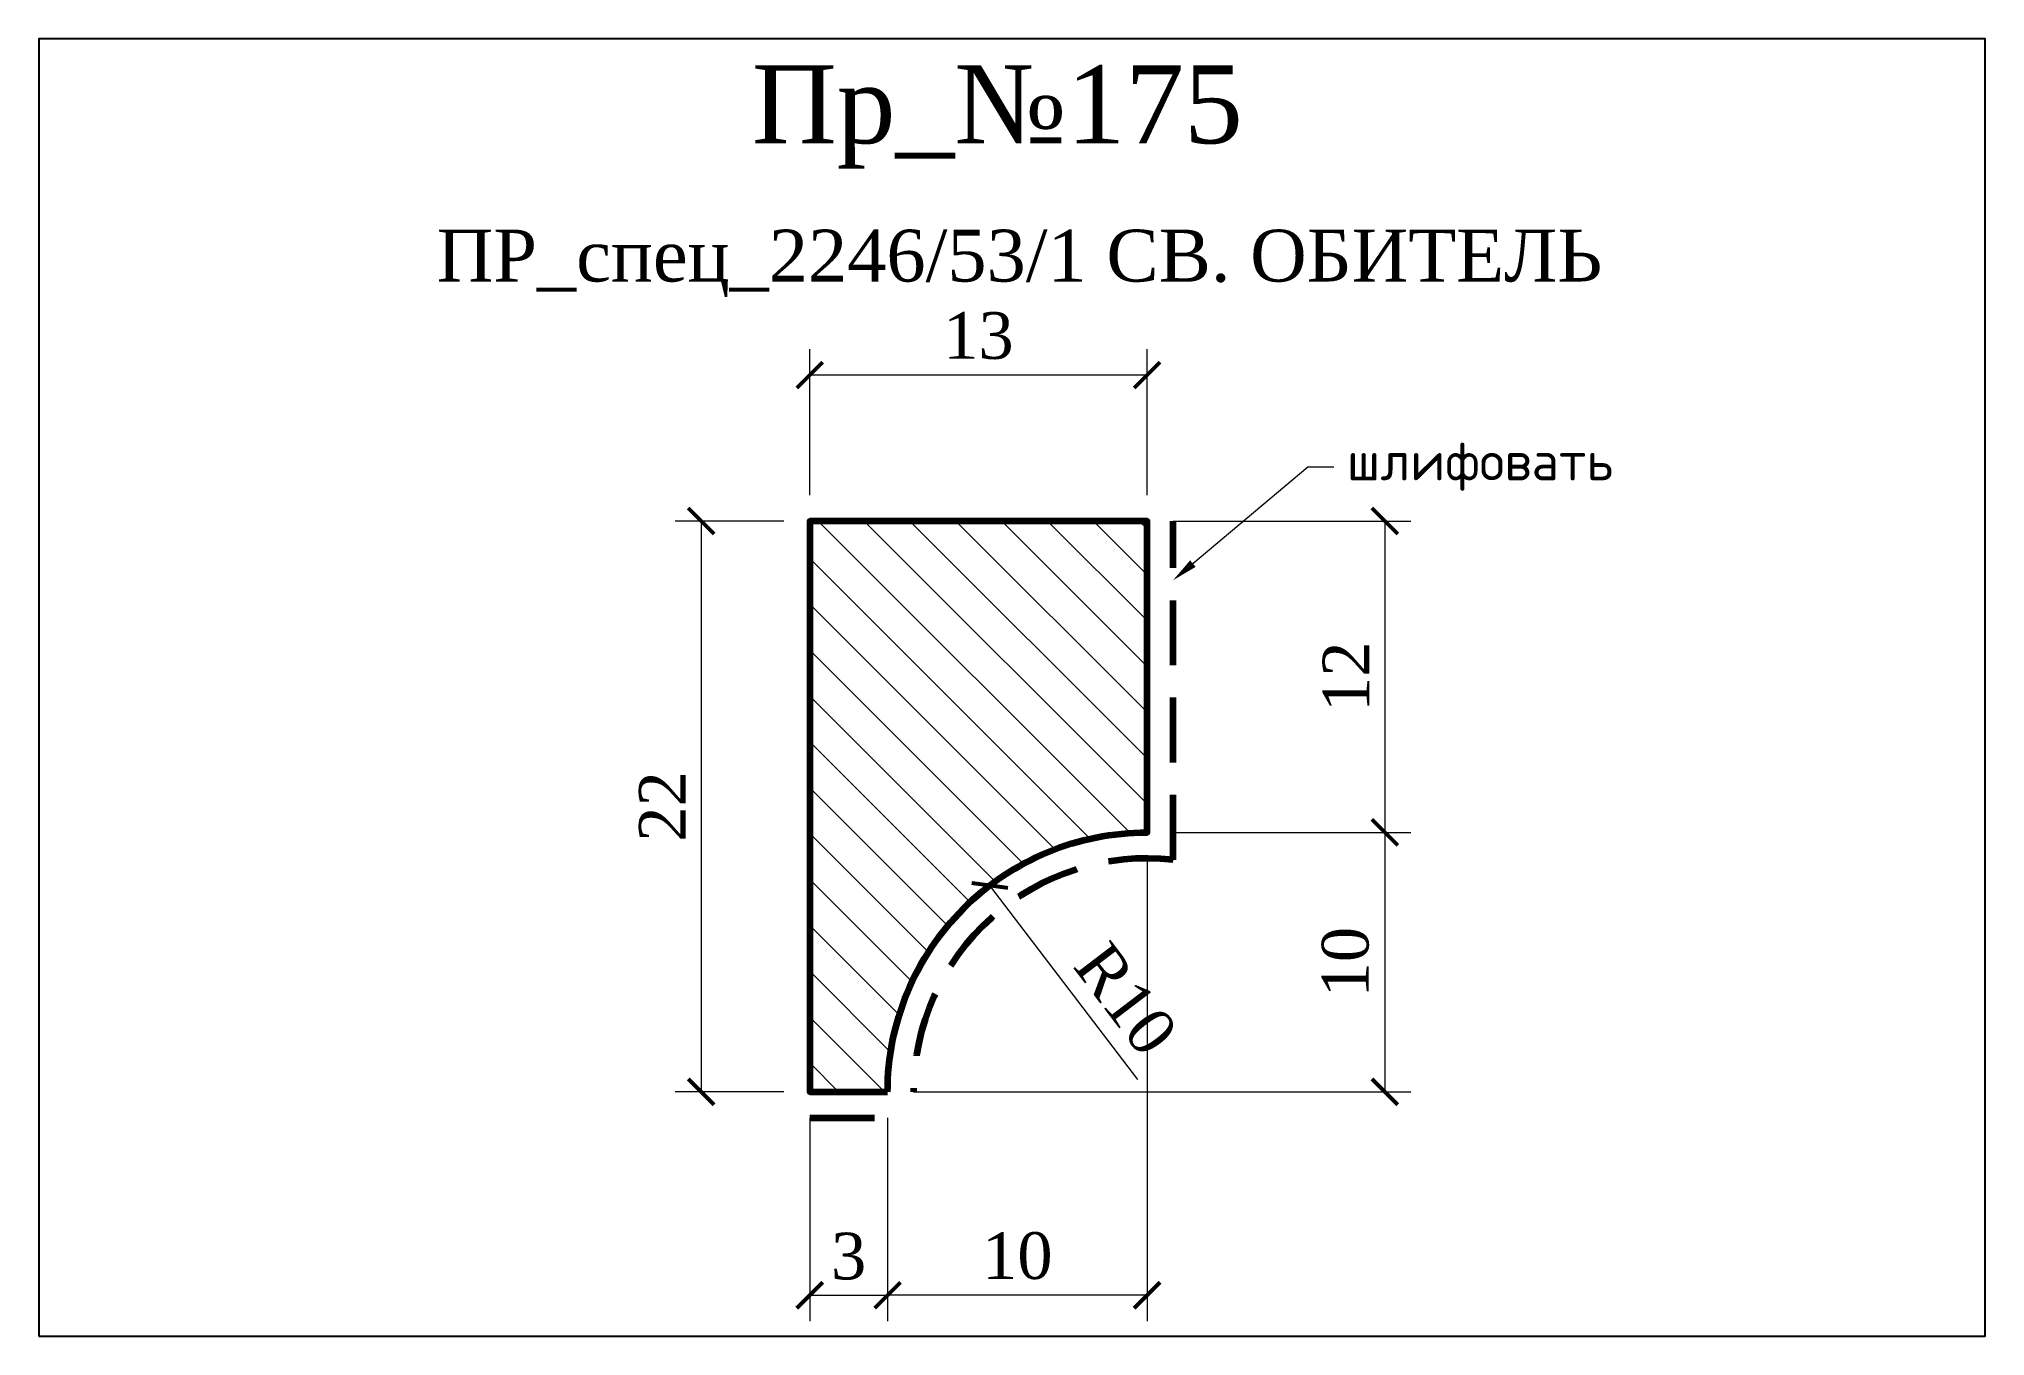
# Model space of a CAD drawing. Header units: millimetres. Extents: x 305009.7 to 305084.7, y -91984.5 to -91934.5.
import ezdxf
from ezdxf import colors
from ezdxf.entities.mleader import LeaderData, LeaderLine
from ezdxf.math import Vec2, Vec3

# ---------------------------------------------------------------- set-up
doc = ezdxf.new("R2010")
doc.units = ezdxf.units.MM
doc.header["$MEASUREMENT"] = 0
doc.linetypes.add('HIDDEN', pattern=[0.375, 0.25, -0.125])
doc.layers.add('Outside panel', color=7, linetype='Continuous', lineweight=18, true_color=0x7f5e57)
doc.layers.add('линия 50', color=1, linetype='Continuous', lineweight=211)
doc.layers.add('служебный слой РАЗМЕРЫ', color=7, linetype='Continuous', lineweight=9)
doc.layers.add('размеры в модели', color=7, linetype='Continuous')
doc.styles.add('ELECT', font='times.ttf')
doc.styles.get("Standard").update_dxf_attribs({"font": 'times.ttf'})
doc.styles.add('ЕСКД профили текст', font='isocpeur.ttf')
doc.dimstyles.new('M_1', dxfattribs={"dimtxt": 1.8, "dimasz": 1, "dimexe": 1, "dimexo": 1, "dimgap": 0.6, "dimtad": 1, "dimdec": 0, "dimdsep": 46, "dimtxsty": 'Standard', "dimblk": 'ARCHTICK', "dimcen": -5, "dimclrd": 7, "dimclre": 7, "dimclrt": 7, "dimadec": 0, "dimazin": 0, "dimtfac": 1, "dimtdec": 0, "dimtmove": 0, "dimatfit": 3, "dimfxl": 1, "dimtolj": 1, "dimtzin": 0, "dimlwd": 5, "dimlwe": 5, "dimarcsym": 0})

# ---------------------------------------------------------------- blocks, each defined once
blk = doc.blocks.new('_ArchTick')
at = {"color": 0, "linetype": 'ByBlock', "const_width": 0.15}
blk.add_lwpolyline([(-0.5, -0.5), (0.5, 0.5)], dxfattribs=at)
blk = doc.blocks.new('*D8')
at = {"layer": 'Defpoints', "color": 0, "ltscale": 1000, "transparency": 16777216}
for p in [(305046.378, -91967.1), (305052.438, -91975.055)]:
    blk.add_point(p, dxfattribs=at)
at = {"layer": 'размеры в модели', "color": 7, "lineweight": 5, "ltscale": 1000, "transparency": 16777216}
blk.add_line((305052.077, -91974.582), (305046.378, -91967.1), dxfattribs=at)
at = {"layer": 'размеры в модели', "color": 7, "lineweight": 5, "ltscale": 1000, "transparency": 16777216, "rotation": 127.298715884367}
blk.add_blockref('_ArchTick', (305046.378, -91967.1), dxfattribs=at)
at = {"layer": 'размеры в модели', "color": 7, "ltscale": 1000, "transparency": 16777216, "insert": (305051.619, -91971.48), "char_height": 1.8, "attachment_point": 5, "rotation": 307.29872}
blk.add_mtext('\\A1;R10', dxfattribs=at)
blk = doc.blocks.new('*D7')
at = {"layer": 'Defpoints', "color": 0, "ltscale": 1000, "transparency": 16777216}
for p in [(305052.438, -91965.055), (305042.438, -91975.055), (305061.601, -91975.055)]:
    blk.add_point(p, dxfattribs=at)
at = {"layer": 'размеры в модели', "color": 7, "lineweight": 5, "ltscale": 1000, "transparency": 16777216}
for p, q in [((305053.438, -91965.055), (305062.601, -91965.055)), ((305061.601, -91965.055), (305061.601, -91975.055)), ((305043.438, -91975.055), (305062.601, -91975.055))]:
    blk.add_line(p, q, dxfattribs=at)
for p, rotation in [((305061.601, -91965.055), 90), ((305061.601, -91975.055), 270)]:
    blk.add_blockref('_ArchTick', p, dxfattribs=dict(at, rotation=rotation))
at = {"layer": 'размеры в модели', "color": 7, "ltscale": 1000, "transparency": 16777216, "insert": (305060.086, -91970.055), "char_height": 1.8, "attachment_point": 5, "rotation": 90}
blk.add_mtext('\\A1;10', dxfattribs=at)
blk = doc.blocks.new('*D6')
at = {"layer": 'Defpoints', "color": 0, "ltscale": 1000, "transparency": 16777216}
for p in [(305052.438, -91965.055), (305042.438, -91975.055), (305042.438, -91982.897)]:
    blk.add_point(p, dxfattribs=at)
at = {"layer": 'размеры в модели', "color": 7, "lineweight": 5, "ltscale": 1000, "transparency": 16777216}
for p, q in [((305052.438, -91966.055), (305052.438, -91983.897)), ((305042.438, -91976.055), (305042.438, -91983.897)), ((305052.438, -91982.897), (305042.438, -91982.897))]:
    blk.add_line(p, q, dxfattribs=at)
at = {"layer": 'размеры в модели', "color": 7, "lineweight": 5, "ltscale": 1000, "transparency": 16777216, "rotation": 180}
blk.add_blockref('_ArchTick', (305042.438, -91982.897), dxfattribs=at)
at = {"layer": 'размеры в модели', "color": 7, "lineweight": 5, "ltscale": 1000, "transparency": 16777216}
blk.add_blockref('_ArchTick', (305052.438, -91982.897), dxfattribs=at)
at = {"layer": 'размеры в модели', "color": 7, "ltscale": 1000, "transparency": 16777216, "insert": (305047.438, -91981.381), "char_height": 1.8, "attachment_point": 5}
blk.add_mtext('\\A1;10', dxfattribs=at)
blk = doc.blocks.new('*D4')
at = {"layer": 'Defpoints', "color": 0, "ltscale": 1000, "transparency": 16777216}
for p in [(305052.438, -91953.055), (305052.438, -91965.055), (305061.601, -91965.055)]:
    blk.add_point(p, dxfattribs=at)
at = {"layer": 'размеры в модели', "color": 7, "lineweight": 5, "ltscale": 1000, "transparency": 16777216}
for p, q in [((305053.438, -91953.055), (305062.601, -91953.055)), ((305061.601, -91953.055), (305061.601, -91965.055)), ((305053.438, -91965.055), (305062.601, -91965.055))]:
    blk.add_line(p, q, dxfattribs=at)
for p, rotation in [((305061.601, -91953.055), 90), ((305061.601, -91965.055), 270)]:
    blk.add_blockref('_ArchTick', p, dxfattribs=dict(at, rotation=rotation))
at = {"layer": 'размеры в модели', "color": 7, "ltscale": 1000, "transparency": 16777216, "insert": (305060.101, -91959.055), "char_height": 1.8, "attachment_point": 5, "rotation": 90}
blk.add_mtext('\\A1;12', dxfattribs=at)
blk = doc.blocks.new('*D3')
at = {"layer": 'Defpoints', "color": 0, "ltscale": 1000, "transparency": 16777216}
for p in [(305039.438, -91953.055), (305035.254, -91975.055), (305039.438, -91975.055)]:
    blk.add_point(p, dxfattribs=at)
at = {"layer": 'размеры в модели', "color": 7, "lineweight": 5, "ltscale": 1000, "transparency": 16777216}
for p, q in [((305038.438, -91953.055), (305034.254, -91953.055)), ((305035.254, -91953.055), (305035.254, -91975.055)), ((305038.438, -91975.055), (305034.254, -91975.055))]:
    blk.add_line(p, q, dxfattribs=at)
for p, rotation in [((305035.254, -91953.055), 90), ((305035.254, -91975.055), 270)]:
    blk.add_blockref('_ArchTick', p, dxfattribs=dict(at, rotation=rotation))
at = {"layer": 'размеры в модели', "color": 7, "ltscale": 1000, "transparency": 16777216, "insert": (305033.754, -91964.055), "char_height": 1.8, "attachment_point": 5, "rotation": 90}
blk.add_mtext('\\A1;22', dxfattribs=at)
blk = doc.blocks.new('*D2')
at = {"layer": 'Defpoints', "color": 0, "ltscale": 1000, "transparency": 16777216}
for p in [(305039.438, -91947.429), (305039.438, -91953.055), (305052.438, -91953.055)]:
    blk.add_point(p, dxfattribs=at)
at = {"layer": 'размеры в модели', "color": 7, "lineweight": 5, "ltscale": 1000, "transparency": 16777216}
for p, q in [((305039.438, -91952.055), (305039.438, -91946.429)), ((305052.438, -91952.055), (305052.438, -91946.429)), ((305052.438, -91947.429), (305039.438, -91947.429))]:
    blk.add_line(p, q, dxfattribs=at)
at = {"layer": 'размеры в модели', "color": 7, "lineweight": 5, "ltscale": 1000, "transparency": 16777216, "rotation": 180}
blk.add_blockref('_ArchTick', (305039.438, -91947.429), dxfattribs=at)
at = {"layer": 'размеры в модели', "color": 7, "lineweight": 5, "ltscale": 1000, "transparency": 16777216}
blk.add_blockref('_ArchTick', (305052.438, -91947.429), dxfattribs=at)
at = {"layer": 'размеры в модели', "color": 7, "ltscale": 1000, "transparency": 16777216, "insert": (305045.938, -91945.914), "char_height": 1.8, "attachment_point": 5}
blk.add_mtext('\\A1;13', dxfattribs=at)

msp = doc.modelspace()

# ---------------------------------------------------------------- hatches: boundary and pattern name
at = {"layer": 'Outside panel', "ltscale": 1000}
h = msp.add_hatch(dxfattribs=at)
h.set_pattern_fill('ANSI31', color=256, scale=10, angle=90)
h.set_pattern_definition([(135, (-6279.226, 5241.6267), (-0.8838834765, -0.8838834765), [])])
edge = h.paths.add_edge_path()
edge.add_arc((305052.438, -91975.055), 10, 90, 180, ccw=False)
edge.add_line((305052.438, -91965.055), (305052.438, -91953.055))
edge.add_line((305052.438, -91953.055), (305039.438, -91953.055))
edge.add_line((305039.438, -91953.055), (305039.438, -91975.055))
edge.add_line((305039.438, -91975.055), (305042.438, -91975.055))

# ---------------------------------------------------------------- linework, layer by layer
at = {"color": 6, "ltscale": 1000}
msp.add_lwpolyline([(305009.732, -91984.47), (305084.732, -91984.47), (305084.732, -91934.47), (305009.732, -91934.47)], close=True, dxfattribs=at)
at = {"layer": 'линия 50', "color": 7}
msp.add_lwpolyline([(305042.438, -91975.055, -0.414214), (305052.438, -91965.055), (305052.438, -91953.055), (305039.438, -91953.055), (305039.438, -91975.055), (305042.438, -91975.055)], format="xyb", dxfattribs=at)
at = {"layer": 'линия 50', "color": 1, "linetype": 'HIDDEN', "ltscale": 10, "true_color": 0xff0909}
msp.add_lwpolyline([(305043.438, -91975.055, -0.447214), (305053.438, -91966.111), (305053.438, -91953.055)], format="xyb", dxfattribs=at)
msp.add_lwpolyline([(305039.438, -91976.055), (305042.435, -91976.055)], dxfattribs=at)

# ---------------------------------------------------------------- texts
at = {"color": 5, "ltscale": 1000, "style": 'ELECT'}
msp.add_text('Пр_№175', height=3, dxfattribs=at).set_placement((305037.205, -91938.492))
at = {"color": 7, "ltscale": 1000, "style": 'ELECT'}
msp.add_text('ПР_спец_2246/53/1 СВ. ОБИТЕЛЬ ', height=2, dxfattribs=at).set_placement((305025.065, -91943.821))

# ---------------------------------------------------------------- dimensions: what is measured, and where the dimension line sits
at = {"layer": 'размеры в модели', "color": 0, "ltscale": 1000}
for base, p1, p2, picture, middle in [((305039.438, -91947.429), (305052.438, -91953.055), (305039.438, -91953.055), '*D2', (305045.938, -91945.914)), ((305042.438, -91982.897), (305052.438, -91965.055), (305042.438, -91975.055), '*D6', (305047.438, -91981.381))]:
    dim = msp.add_linear_dim(base=base, p1=p1, p2=p2, dimstyle='M_1', dxfattribs=at)
    dim.commit()
    dim.dimension.update_dxf_attribs({"geometry": picture, "text_midpoint": middle})
for base, p1, p2, picture, middle in [((305035.254, -91975.055), (305039.438, -91953.055), (305039.438, -91975.055), '*D3', (305033.754, -91964.055)), ((305061.601, -91965.055), (305052.438, -91953.055), (305052.438, -91965.055), '*D4', (305060.101, -91959.055)), ((305061.601, -91975.055), (305052.438, -91965.055), (305042.438, -91975.055), '*D7', (305060.086, -91970.055))]:
    dim = msp.add_linear_dim(base=base, p1=p1, p2=p2, angle=90, dimstyle='M_1', dxfattribs=at)
    dim.commit()
    dim.dimension.update_dxf_attribs({"geometry": picture, "text_midpoint": middle})
dim = msp.add_radius_dim(center=(305052.438, -91975.055), mpoint=(305046.378, -91967.1), dimstyle='M_1', dxfattribs=at)
dim.commit()
dim.dimension.update_dxf_attribs({"geometry": '*D8', "text_midpoint": (305050.414, -91972.398), "dimtype": 132})
msp.add_linear_dim(base=(305042.438, -91982.897), p1=(305039.438, -91975.055), p2=(305042.438, -91975.055), dimstyle='M_1', dxfattribs=at).render()

# ---------------------------------------------------------------- leaders
at = {"layer": 'служебный слой РАЗМЕРЫ'}
ml = msp.add_multileader_mtext('Standard', dxfattribs=at)
ml.set_content('\\A1;шлифовать', color=256, style='ЕСКД профили текст')
ml.set_leader_properties(color=256, linetype='ByLayer', lineweight=-1)
ml.build(insert=Vec2(0, 0))
ml.multileader.update_dxf_attribs({"dogleg_length": 1, "arrow_head_size": 1})
ctx = ml.context
ctx.base_point, ctx.char_height, ctx.arrow_head_size, ctx.landing_gap_size, ctx.plane_origin = Vec3(305059.636, -91950.96), 1.5, 1, 0.5, Vec3(305078.671, -91920.105)
notes = []
notes.append((ctx, [(1, (1, 1, 0), (305058.636, -91950.96), (1, 0), 1, [(0, [(305053.438, -91955.338)], 0, [])])]))
ctx.mtext.insert, ctx.mtext.flow_direction = Vec3(305060.136, -91949.985), 5
for ctx, leaders in notes:
    for number, flags, end, landing, length, lines in leaders:
        leader = LeaderData()
        leader.index, (leader.has_last_leader_line, leader.has_dogleg_vector, leader.attachment_direction) = number, flags
        leader.last_leader_point, leader.dogleg_vector, leader.dogleg_length = Vec3(end), Vec3(landing), length
        for number, points, colour, breaks in lines:
            line = LeaderLine()
            line.index, line.vertices, line.color, line.breaks = number, Vec3.list(points), colors.encode_raw_color(colour), breaks
            leader.lines.append(line)
        ctx.leaders.append(leader)

doc.saveas('drawing.dxf')
